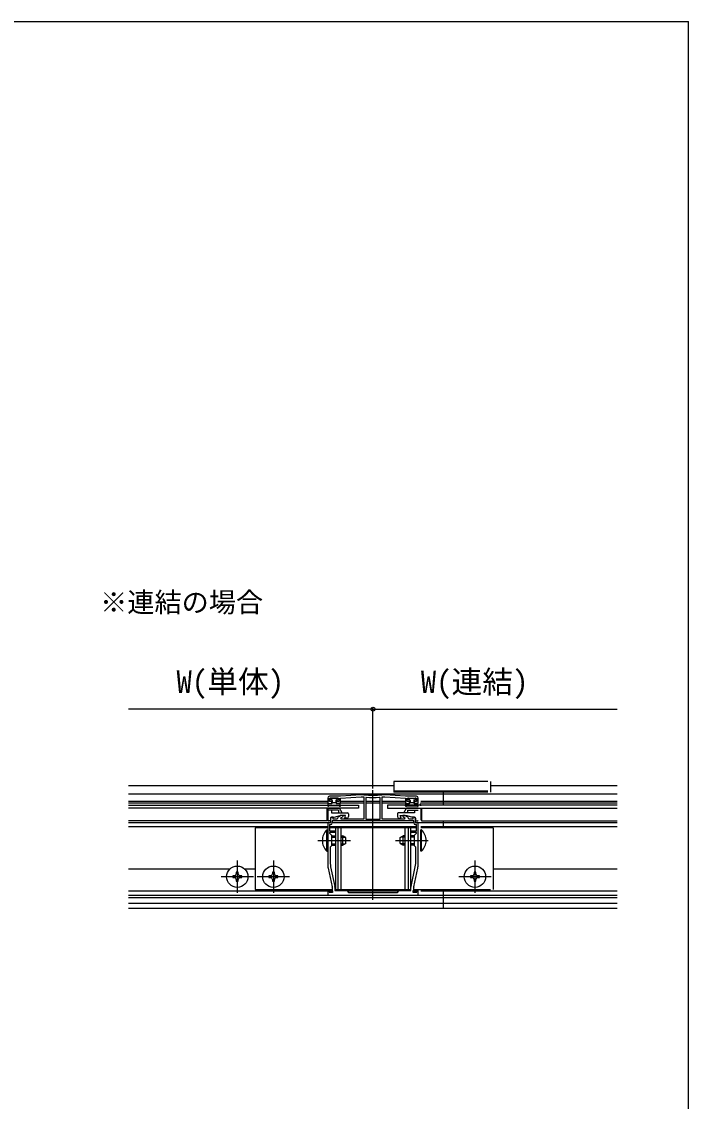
# Model space of a CAD drawing. Units: millimetres, scale not verified. Extents: x -875 to 875, y -1304 to 1297.
# Drawn here: x 507 to 875, y 649 to 1246 of the extents above; entities that cross this region are included whole.
import ezdxf
from ezdxf.enums import TextEntityAlignment as Align

# ---------------------------------------------------------------- set-up
doc = ezdxf.new("R2010")
doc.units = ezdxf.units.MM
doc.header["$LTSCALE"] = 8
for name, color, linetype in [('0-1_USER1', 3, 'Continuous'), ('0-2_YKK_11', 7, 'Continuous'), ('0-4_YKK_12', 2, 'Continuous'), ('0-5_YKK_13', 4, 'Continuous'), ('0-6_YKK_D', 6, 'Continuous'), ('0-7_YKK_ZWAK', 7, 'Continuous')]:
    doc.layers.add(name, color=color, linetype=linetype)
doc.styles.add('ＭＳ ゴシック', font='')
doc.styles.get('ＭＳ ゴシック').set_extended_font_data('MS Gothic')

msp = doc.modelspace()

# ---------------------------------------------------------------- linework, layer by layer
at = {"layer": '0-2_YKK_11'}
for p, q in [((697.025, 817.157), (696.7, 816.858)), ((723.2, 803), (723.2, 804)), ((675.925, 777.956), (678.174, 767.544)), ((677.291, 778.736), (679.655, 767.795)), ((721.745, 767.795), (724.108, 778.736)), ((723.225, 767.544), (725.474, 777.956))]:
    msp.add_line(p, q, dxfattribs=at)
for points in [[(695.717, 818.498), (695.682, 818.5), (694.2, 818.5), (682.7, 817.7), (676.7, 817.7)], [(724.7, 817.7), (718.7, 817.7), (707.2, 818.5), (705.718, 818.5), (705.682, 818.498)], [(675.7, 816.7), (675.7, 813.7), (677.95, 813.7), (677.95, 814.7), (676.6, 814.7), (676.6, 816.7), (681.8, 816.7), (681.8, 814.7), (680.45, 814.7), (680.45, 813.7), (682.7, 813.7), (682.7, 816.7), (694.2, 817.3), (695.7, 817.3), (695.7, 805), (683.2, 805), (682.999, 805.75), (684.2, 806.443), (684.2, 807), (683.164, 807), (681.515, 806.048)], [(696.7, 816.858), (696.7, 805), (704.7, 805), (704.7, 816.858), (704.374, 817.157)], [(719.884, 806.048), (718.236, 807), (717.2, 807), (717.2, 806.443), (718.401, 805.75), (718.2, 805), (705.7, 805), (705.7, 817.3), (707.2, 817.3), (718.7, 816.7), (718.7, 813.7), (720.95, 813.7), (720.95, 814.7), (719.6, 814.7), (719.6, 816.7), (724.8, 816.7), (724.8, 814.7), (723.45, 814.7), (723.45, 813.7), (725.7, 813.7), (725.7, 816.7)], [(681.075, 805.524), (680.884, 805), (678.7, 805), (678.7, 806.1), (678.066, 806.1), (677.2, 805.6), (677.2, 803), (675.7, 803), (675.7, 793.658), (675.82, 793.475), (675.82, 792.925), (675.7, 792.742), (675.7, 780.068)], [(725.7, 780.068), (725.7, 792.742), (725.58, 792.925), (725.58, 793.475), (725.7, 793.658), (725.7, 803), (724.2, 803), (724.2, 805.6), (723.334, 806.1), (722.7, 806.1), (722.7, 805), (720.515, 805), (720.324, 805.524)], [(677.2, 802), (676.7, 802), (676.7, 798.6), (679.7, 798.6), (679.7, 797.7), (676.7, 797.7), (676.7, 797.2), (677.7, 796.2), (677.7, 790.2), (677.1, 789.6), (677.1, 780.531)], [(723.2, 804), (678.2, 804), (678.2, 803)], [(724.3, 780.531), (724.3, 789.6), (723.7, 790.2), (723.7, 796.2), (724.7, 797.2), (724.7, 797.7), (721.7, 797.7), (721.7, 798.6), (724.7, 798.6), (724.7, 802), (724.2, 802)], [(678.4, 765.432), (678.4, 764.5), (676.463, 764.5), (676.134, 765.726), (675.7, 765.669), (675.7, 763), (700.7, 763)], [(679.7, 767.373), (679.7, 765.5), (686.2, 765.5), (687.2, 764.5), (700.7, 764.5), (714.2, 764.5), (715.2, 765.5), (721.7, 765.5), (721.7, 767.373)], [(700.7, 763), (725.7, 763), (725.7, 765.669), (725.265, 765.726), (724.936, 764.5), (723, 764.5), (723, 765.432)]]:
    msp.add_lwpolyline(points, dxfattribs=at)
for centre, radius, start, end in [((676.7, 816.7), 1, 90.00001, 179.99999), ((700.7, 860.017), 41.817, 263.15728, 276.84272), ((724.7, 816.7), 1, 0.00001, 89.99999), ((700.7, 860.017), 43.017, 265.09998, 274.90002), ((682.015, 805.182), 1, 120.00007, 160.00009), ((719.384, 805.182), 1, 19.99991, 59.99993), ((677.2, 803), 1, 270.00001, 359.99999), ((724.2, 803), 1, 180.00001, 269.99999), ((685.7, 780.068), 10, 180, 192.18864), ((685.6, 780.531), 8.5, 180, 192.18865), ((715.8, 780.531), 8.5, 347.81135, 360), ((715.7, 780.068), 10, 347.81136, 0), ((668.4, 765.432), 10, 360, 12.18864), ((677.7, 767.373), 2, 359.99995, 12.1886), ((723.7, 767.373), 2, 167.8114, 180.00005), ((733, 765.432), 10, 167.81136, 180)]:
    msp.add_arc(centre, radius, start, end, dxfattribs=at)
at = {"layer": '0-4_YKK_12'}
for p, q in [((712.2, 823.5), (565.7, 823.5)), ((835.7, 818.8), (565.7, 818.8)), ((700.7, 760.5), (700.7, 821)), ((739.565, 819.85), (739.565, 812.8)), ((835.7, 823.5), (765.565, 823.5)), ((675.7, 814.8), (565.7, 814.8)), ((675.7, 813.8), (565.7, 813.8)), ((678.2, 814.8), (676.6, 814.8)), ((678.2, 813.8), (677.95, 813.8)), ((681.8, 814.8), (680.2, 814.8)), ((680.45, 813.8), (680.2, 813.8)), ((695.7, 814.8), (682.7, 814.8)), ((695.7, 813.8), (682.7, 813.8)), ((704.7, 814.8), (696.7, 814.8)), ((704.7, 813.8), (696.7, 813.8)), ((718.7, 814.8), (705.7, 814.8)), ((718.776, 813.8), (705.7, 813.8)), ((721.2, 814.8), (719.676, 814.8)), ((721.123, 813.8), (720.873, 813.8)), ((724.723, 814.8), (723.2, 814.8)), ((723.526, 813.8), (723.276, 813.8)), ((835.7, 813.8), (726.989, 813.8)), ((835.7, 814.8), (727.065, 814.8)), ((675.7, 807), (675.2, 807)), ((675.7, 806.1), (675.2, 806.1)), ((727.565, 807), (727.065, 807)), ((727.565, 806.1), (727.065, 806.1)), ((676.9, 803), (565.7, 803)), ((675.7, 800.8), (565.7, 800.8)), ((724.7, 800.8), (676.7, 800.8)), ((723.2, 803), (678.2, 803)), ((835.7, 803), (724.5, 803)), ((835.7, 800.8), (727.065, 800.8)), ((739.565, 804), (739.565, 800.2)), ((670.2, 793.2), (688.2, 793.2)), ((713.2, 793.2), (731.197, 793.2)), ((625.7, 782.1), (625.7, 764.3)), ((645.7, 782.1), (645.7, 764.3)), ((757.065, 782.1), (757.065, 764.3)), ((621.556, 777.4), (565.7, 777.4)), ((635.7, 777.4), (629.843, 777.4)), ((835.7, 777.4), (767.065, 777.4)), ((634.6, 773.2), (616.8, 773.2)), ((654.6, 773.2), (636.8, 773.2)), ((765.965, 773.2), (748.165, 773.2)), ((675.7, 765.3), (565.7, 765.3)), ((678.4, 765.3), (676.249, 765.3)), ((715, 765.3), (686.4, 765.3)), ((725.151, 765.3), (723, 765.3)), ((835.7, 765.3), (727.065, 765.3)), ((739.565, 766.2), (739.565, 755.58)), ((835.7, 762.8), (565.7, 762.8)), ((835.7, 761.5), (565.7, 761.5)), ((835.7, 758.302), (565.7, 758.302)), ((835.7, 755.58), (565.7, 755.58))]:
    msp.add_line(p, q, dxfattribs=at)
at = {"layer": '0-5_YKK_13'}
for p, q in [((712.2, 825.8), (712.2, 819.85)), ((764.2, 825.8), (712.2, 825.8)), ((765.565, 825.8), (765.565, 819.85)), ((764.2, 820.557), (712.2, 820.557)), ((764.2, 819.85), (712.2, 819.85)), ((675.705, 812.402), (675.89, 813.452)), ((676.166, 812.225), (676.181, 812.25)), ((676.186, 813.7), (677.9, 813.7)), ((681.959, 812.4), (676.44, 812.4)), ((677, 816.4), (677, 816)), ((681.1, 816.7), (677.3, 816.7)), ((677.9, 815.7), (677.3, 815.7)), ((678.2, 815.4), (678.2, 814)), ((678.2, 814.2), (680.2, 814.2)), ((680.2, 815.4), (680.2, 814)), ((680.5, 815.7), (681.1, 815.7)), ((682.214, 813.7), (680.5, 813.7)), ((681.4, 816.4), (681.4, 816)), ((682.233, 812.225), (682.219, 812.25)), ((682.694, 812.402), (682.509, 813.452)), ((718.705, 812.402), (718.89, 813.452)), ((719.166, 812.225), (719.181, 812.25)), ((719.186, 813.7), (720.9, 813.7)), ((719.44, 812.4), (724.959, 812.4)), ((720, 816.4), (720, 816)), ((720.3, 816.7), (724.1, 816.7)), ((720.9, 815.7), (720.3, 815.7)), ((721.2, 815.4), (721.2, 814)), ((721.2, 814.2), (723.2, 814.2)), ((723.2, 815.4), (723.2, 814)), ((723.5, 815.7), (724.1, 815.7)), ((725.214, 813.7), (723.5, 813.7)), ((724.4, 816.4), (724.4, 816)), ((725.233, 812.225), (725.219, 812.25)), ((727.06, 812.402), (726.875, 813.452)), ((692.7, 811), (565.7, 811)), ((675.2, 811), (675.2, 804)), ((675.7, 811), (675.7, 804.5)), ((675.7, 811), (682.256, 811)), ((681.7, 810), (675.7, 810)), ((677.7, 810), (677.7, 808.5)), ((677.7, 808.5), (686.7, 808.5)), ((677.7, 806.1), (679.2, 806.1)), ((679.2, 806.1), (682.558, 807)), ((681.7, 810), (681.7, 808.5)), ((683.7, 808.5), (682.256, 811)), ((685.602, 807), (682.558, 807)), ((685.2, 805.5), (685.602, 807)), ((687.2, 808), (687.2, 806.5)), ((708.7, 811), (835.7, 811)), ((714.2, 808), (714.2, 806.5)), ((723.7, 808.5), (714.7, 808.5)), ((716.2, 805.5), (715.798, 807)), ((715.798, 807), (718.841, 807)), ((717.7, 808.5), (719.143, 811)), ((722.2, 806.1), (718.841, 807)), ((725.7, 811), (719.143, 811)), ((719.7, 810), (719.7, 808.5)), ((719.7, 810), (725.7, 810)), ((723.7, 806.1), (722.2, 806.1)), ((723.7, 810), (723.7, 808.5)), ((727.065, 811), (727.065, 804.5)), ((727.565, 811), (727.565, 804)), ((675.2, 804), (565.7, 804)), ((675.7, 800.2), (635.7, 800.2)), ((635.7, 800.2), (635.7, 766.2)), ((676.9, 804), (676.2, 804)), ((724.7, 800.2), (676.7, 800.2)), ((677.2, 805.6), (677.2, 804.3)), ((680, 800.2), (680, 766.2)), ((681.339, 800.2), (681.339, 766.2)), ((683, 800.2), (683, 766.2)), ((686.2, 805.5), (685.2, 805.5)), ((715.2, 805.5), (716.2, 805.5)), ((718.4, 800.2), (718.4, 766.2)), ((720.06, 800.2), (720.06, 766.2)), ((721.4, 800.2), (721.4, 766.2)), ((724.2, 805.6), (724.2, 804.3)), ((724.5, 804), (725.2, 804)), ((767.065, 800.2), (727.065, 800.2)), ((727.565, 804), (835.7, 804)), ((767.065, 800.2), (767.065, 766.2)), ((675.7, 787.3), (675.7, 799.1)), ((677.7, 795.7), (680, 795.7)), ((677.7, 795.046), (680, 795.046)), ((683, 795.7), (684, 795.7)), ((683, 795.046), (685.39, 795.046)), ((685.7, 794.9), (684, 795.7)), ((685.7, 791.5), (685.7, 794.9)), ((715.7, 794.9), (717.4, 795.7)), ((715.7, 791.5), (715.7, 794.9)), ((718.4, 795.046), (716.009, 795.046)), ((718.4, 795.7), (717.4, 795.7)), ((723.7, 795.7), (721.4, 795.7)), ((723.7, 795.046), (721.4, 795.046)), ((727.065, 787.3), (727.065, 799.1)), ((677.7, 791.354), (680, 791.354)), ((677.7, 790.7), (680, 790.7)), ((683, 791.354), (685.39, 791.354)), ((685.7, 791.5), (684, 790.7)), ((715.7, 791.5), (717.4, 790.7)), ((718.4, 791.354), (716.009, 791.354)), ((723.7, 791.354), (721.4, 791.354)), ((723.7, 790.7), (721.4, 790.7)), ((675.191, 787.3), (675.7, 787.3)), ((727.574, 787.3), (727.065, 787.3)), ((627.2, 772.7), (628.2, 772.7)), ((647.2, 772.7), (648.2, 772.7)), ((758.565, 772.7), (759.565, 772.7)), ((635.7, 766.2), (678.37, 766.2)), ((679.7, 766.2), (721.7, 766.2)), ((723.029, 766.2), (765.7, 766.2))]:
    msp.add_line(p, q, dxfattribs=at)
for points in [[(565.7, 812.8), (692.7, 812.8), (692.7, 811)], [(835.7, 812.8), (708.7, 812.8), (708.7, 811)], [(675.191, 787.3), (675.191, 799.1), (675.7, 799.1)], [(683, 790.7), (684, 790.7), (684, 795.7)], [(718.4, 790.7), (717.4, 790.7), (717.4, 795.7)], [(727.574, 787.3), (727.574, 799.1), (727.065, 799.1)], [(624.2, 773.7), (623.2, 773.7), (623.2, 772.7), (624.2, 772.7)], [(626.2, 774.7), (626.2, 775.7), (625.2, 775.7), (625.2, 774.7)], [(625.2, 771.7), (625.2, 770.7), (626.2, 770.7), (626.2, 771.7)], [(628.2, 772.7), (628.2, 773.7), (627.2, 773.7)], [(644.2, 773.7), (643.2, 773.7), (643.2, 772.7), (644.2, 772.7)], [(646.2, 774.7), (646.2, 775.7), (645.2, 775.7), (645.2, 774.7)], [(645.2, 771.7), (645.2, 770.7), (646.2, 770.7), (646.2, 771.7)], [(648.2, 772.7), (648.2, 773.7), (647.2, 773.7)], [(755.565, 773.7), (754.565, 773.7), (754.565, 772.7), (755.565, 772.7)], [(757.565, 774.7), (757.565, 775.7), (756.565, 775.7), (756.565, 774.7)], [(756.565, 771.7), (756.565, 770.7), (757.565, 770.7), (757.565, 771.7)], [(759.565, 772.7), (759.565, 773.7), (758.565, 773.7)]]:
    msp.add_lwpolyline(points, dxfattribs=at)
for centre in [(625.7, 773.2), (645.7, 773.2), (757.065, 773.2)]:
    msp.add_circle(centre, 5.9, dxfattribs=at)
for centre, radius, start, end in [((675.95, 812.35), 0.25, 167.958, 330), ((676.186, 813.4), 0.3, 90, 170), ((676.44, 812.1), 0.3, 90, 150), ((677.3, 816.4), 0.3, 90, 180), ((677.3, 816), 0.3, 180, 270), ((677.9, 815.4), 0.3, 0, 90), ((677.9, 814), 0.3, 270, 0), ((680.5, 815.4), 0.3, 90, 180), ((680.5, 814), 0.3, 180, 270), ((681.1, 816.4), 0.3, 0, 90), ((681.1, 816), 0.3, 270, 0), ((681.959, 812.1), 0.3, 30, 90), ((682.214, 813.4), 0.3, 10, 90), ((682.45, 812.35), 0.25, 210, 12.042), ((718.95, 812.35), 0.25, 167.958, 330), ((719.186, 813.4), 0.3, 90, 170), ((719.44, 812.1), 0.3, 90, 150), ((720.3, 816.4), 0.3, 90, 180), ((720.3, 816), 0.3, 180, 270), ((720.9, 815.4), 0.3, 0, 90), ((720.9, 814), 0.3, 270, 0), ((723.5, 815.4), 0.3, 90, 180), ((723.5, 814), 0.3, 180, 270), ((724.1, 816.4), 0.3, 0, 90), ((724.1, 816), 0.3, 270, 0), ((724.959, 812.1), 0.3, 30, 90), ((725.214, 813.4), 0.3, 10, 90), ((725.45, 812.35), 0.25, 210, 12.042), ((677.7, 805.6), 0.5, 90, 180), ((686.2, 806.5), 1, 270, 0), ((686.7, 808), 0.5, 0, 90), ((714.7, 808), 0.5, 90, 180), ((715.2, 806.5), 1, 180, 270), ((723.7, 805.6), 0.5, 0, 90), ((676.2, 804.5), 0.5, 180, 270), ((676.9, 804.3), 0.3, 270, 0), ((724.5, 804.3), 0.3, 180, 270), ((725.2, 804.5), 0.5, 270, 0), ((680.932, 793.2), 8.232, 134.2189, 225.7811), ((721.833, 793.2), 8.232, 314.2189, 45.7811), ((624.2, 774.7), 1, 270, 0), ((624.2, 771.7), 1, 0, 90), ((627.2, 774.7), 1, 180, 270), ((627.2, 771.7), 1, 90, 180), ((644.2, 774.7), 1, 270, 0), ((644.2, 771.7), 1, 0, 90), ((647.2, 774.7), 1, 180, 270), ((647.2, 771.7), 1, 90, 180), ((755.565, 774.7), 1, 270, 0), ((755.565, 771.7), 1, 0, 90), ((758.565, 774.7), 1, 180, 270), ((758.565, 771.7), 1, 90, 180)]:
    msp.add_arc(centre, radius, start, end, dxfattribs=at)
at = {"layer": '0-6_YKK_D'}
for p, q in [((700.7, 865.8), (565.7, 865.8)), ((700.7, 822), (700.7, 866.8)), ((700.7, 822), (700.7, 866.8)), ((700.7, 865.8), (835.7, 865.8))]:
    msp.add_line(p, q, dxfattribs=at)
msp.add_circle((700.7, 865.8), 1.075, dxfattribs=at)
msp.add_circle((700.7, 865.8), 1.075, dxfattribs=at)
at = {"layer": '0-7_YKK_ZWAK'}
msp.add_line((-875, 1245.8), (875, 1245.8), dxfattribs=at)
msp.add_lwpolyline([(-875, -1304.2), (875, -1304.2), (875, 1245.8)], dxfattribs=at)

# ---------------------------------------------------------------- texts
at = {"layer": '0-1_USER1', "style": 'ＭＳ ゴシック'}
msp.add_text('※連結の場合', height=11, dxfattribs=at).set_placement((549.955, 916.073), align=Align.BOTTOM_LEFT)
at = {"layer": '0-6_YKK_D', "style": 'ＭＳ ゴシック'}
for s, p in [('W(単体)', (592.148, 871.022)), ('W(連結)', (727.148, 870.925))]:
    msp.add_text(s, height=12.46, dxfattribs=at).set_placement(p, align=Align.BOTTOM_LEFT)

doc.saveas('drawing.dxf')
